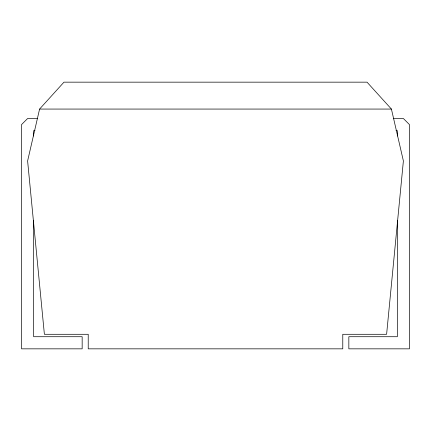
<?xml version="1.0" encoding="UTF-8"?>
<svg xmlns="http://www.w3.org/2000/svg" width="431" height="431" viewBox="0 0 431 431"><rect width="100%" height="100%" fill="white"/><g stroke="black" fill="none" stroke-linecap="round" stroke-linejoin="round"><path stroke-width="0.65" d="M39.587 109.065L27.611 160.952L44.388 334.294L88.22 334.294L88.22 348.841L342.78 348.841L342.78 334.294L386.612 334.294L403.389 160.952L391.413 109.065L367.023 82.159L63.977 82.159L39.587 109.065L391.413 109.065M37.712 118.525L27.611 118.525L21.55 124.586L21.55 348.841L82.159 348.841L82.159 336.719L33.672 336.719L33.672 220.591M393.287 118.525L403.389 118.525L409.45 124.586L409.45 348.841L348.841 348.841L348.841 336.719L397.328 336.719L397.328 220.591M35.019 130.647L33.672 130.647L33.672 136.018M395.981 130.647L397.328 130.647L397.328 136.018"/></g></svg>
